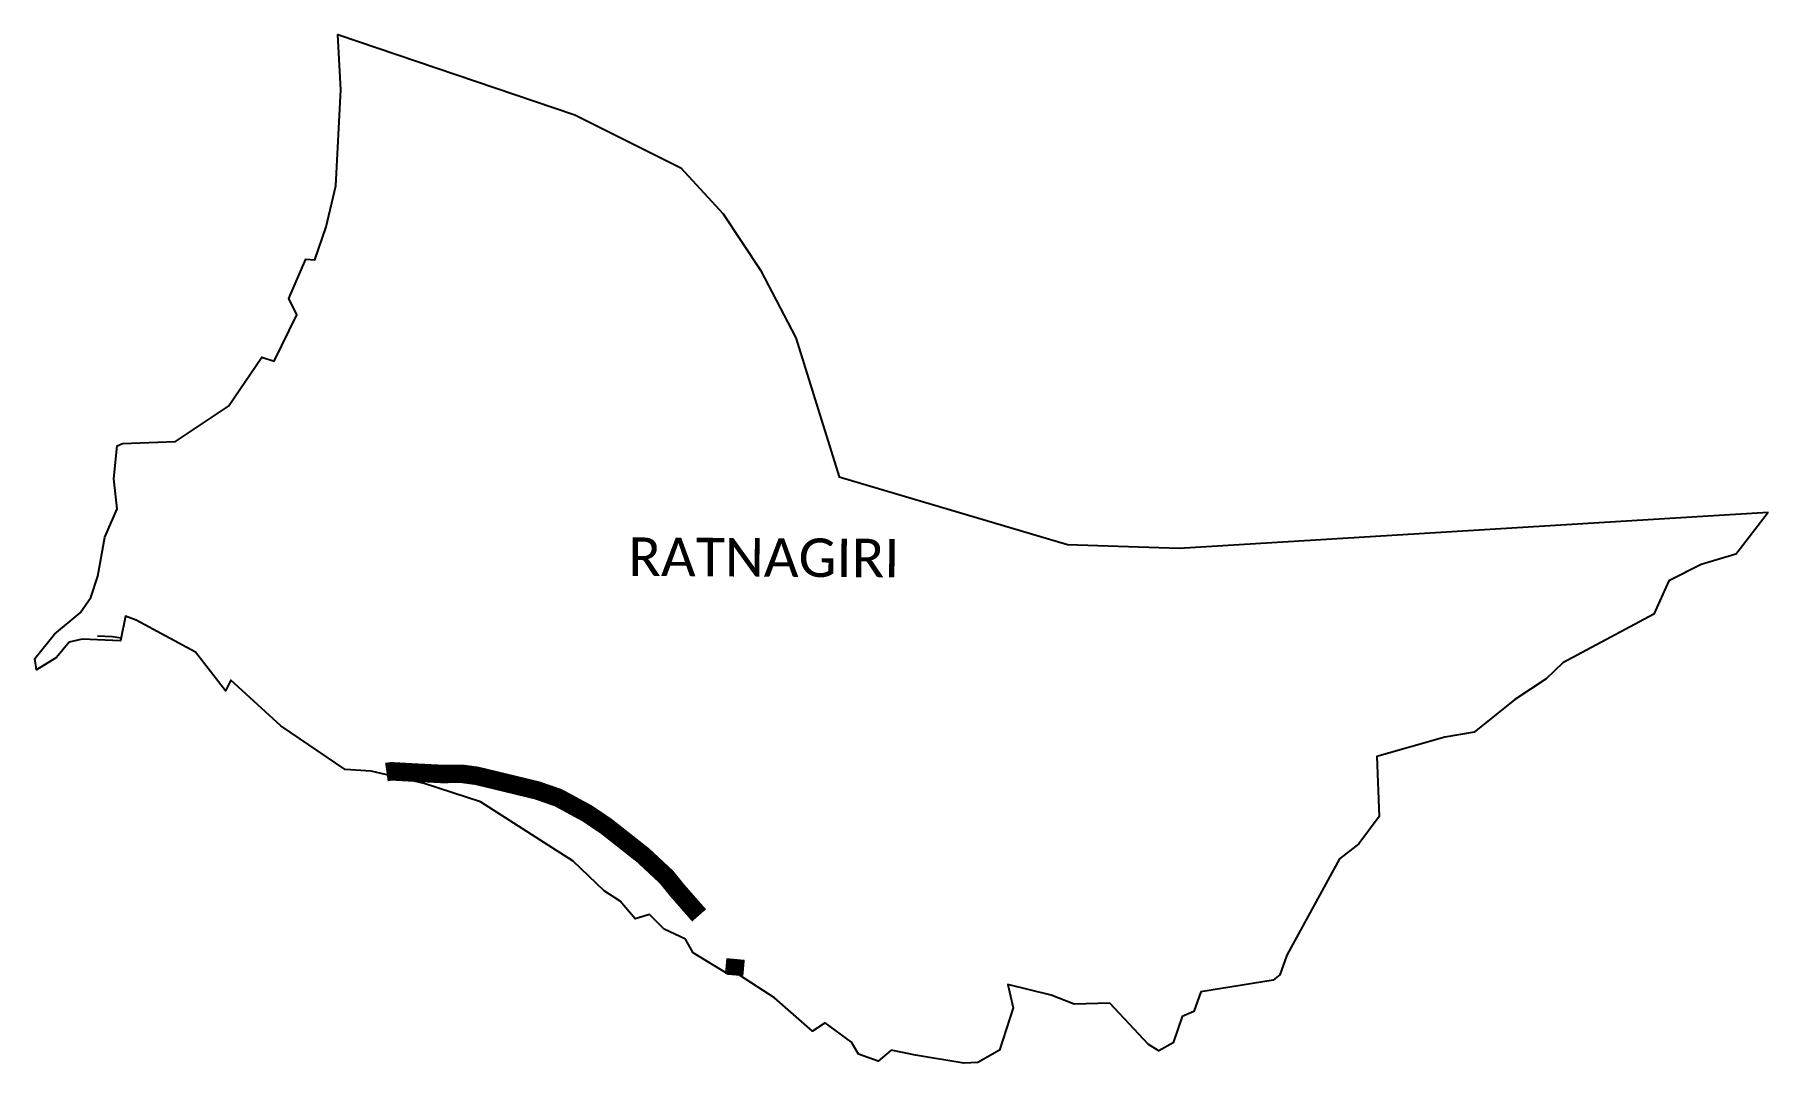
# Model space of a CAD drawing. Header units: metres. Extents: x 316591 to 321268, y 1878408 to 1881184.
import ezdxf

# ---------------------------------------------------------------- set-up
doc = ezdxf.new("R2010")
doc.units = ezdxf.units.M
for name, color, linetype in [('UNPROTECTED', 130, 'Continuous'), ('UNPROTECTED DUE TO CREEK', 150, 'Continuous'), ('village', 3, 'Continuous'), ('VILLAGE NAME', 250, 'Continuous')]:
    doc.layers.add(name, color=color, linetype=linetype)
doc.styles.get("Standard").update_dxf_attribs({"font": 'simplex.shx'})

msp = doc.modelspace()

# ---------------------------------------------------------------- linework, layer by layer
at = {"color": 3, "flags": 128}
msp.add_lwpolyline([(321180.5, 1879782.2), (321268.2, 1879896)], dxfattribs=at)
at = {"layer": 'UNPROTECTED', "flags": 128}
msp.add_lwpolyline([(316760.6, 1879561.9), (316800.6, 1879560.1), (316824.1, 1879556.1)], dxfattribs=at)
msp.add_lwpolyline([(317539.9, 1879194.3, 50, 50, 0), (317554, 1879196.3, 50, 50, 0), (317611.1, 1879193.1, 50, 50, 0), (317688.2, 1879189.2, 50, 50, 0), (317744, 1879189.5, 50, 50, 0), (317783.8, 1879184.1, 50, 50, 0), (317857.3, 1879166.4, 50, 50, 0), (317947.1, 1879144.6, 50, 50, 0), (318003.5, 1879125, 50, 50, 0), (318081.5, 1879082.7, 50, 50, 0), (318133.4, 1879047.7, 50, 50, 0), (318232.7, 1878969.3, 50, 50, 0), (318295.3, 1878911, 50, 50, 0), (318325.7, 1878873.4, 50, 50, 0), (318327.5, 1878871.4, 50, 50, 0), (318383.6, 1878807.4, 0, 0, 0)], format="xyseb", dxfattribs=at)
at = {"layer": 'UNPROTECTED DUE TO CREEK', "const_width": 50, "flags": 128}
msp.add_lwpolyline([(318478.1, 1878647.1), (318482, 1878689.7)], dxfattribs=at)
at = {"layer": 'village', "color": 3}
msp.add_polyline3d([(321180.5, 1879782.2, 0), (321086.9, 1879754, 0), (321000.1, 1879710.1, 0), (320959.6, 1879620.7, 0), (320714, 1879489.4, 0), (320668.9, 1879445.9, 0), (320584.1, 1879390.5, 0), (320474.6, 1879302.3, 0), (320395.8, 1879288.4, 0), (320211.7, 1879236.2, 0), (320218.7, 1879074.5, 0), (320163.8, 1879000.3, 0), (320110.9, 1878959.8, 0), (319969.2, 1878699.7, 0), (319950.4, 1878646.7, 0), (319932.7, 1878632.2, 0), (319737.2, 1878601.4, 0), (319718.7, 1878547.7, 0), (319686.6, 1878534.7, 0), (319662.1, 1878463.3, 0), (319624.3, 1878442.3, 0), (319595.9, 1878459.4, 0), (319491.9, 1878571, 0), (319395.8, 1878567.7, 0), (319333.8, 1878592.5, 0), (319216.1, 1878620.6, 0), (319230.8, 1878558.2, 0), (319194.1, 1878444.1, 0), (319135.2, 1878410.6, 0), (319097.8, 1878408.2, 0), (318967.2, 1878429.9, 0), (318901.5, 1878443.5, 0), (318866.8, 1878414.3, 0), (318813.2, 1878433.2, 0), (318794.6, 1878465.7, 0), (318723.7, 1878517.1, 0), (318689.7, 1878495.3, 0), (318587.1, 1878585.1, 0), (318492.1, 1878645.8, 0), (318462.2, 1878648.6, 0), (318367.7, 1878706.4, 0), (318347.1, 1878743.5, 0), (318289.4, 1878770.4, 0), (318249.6, 1878810.1, 0), (318211.5, 1878798.1, 0), (318170.2, 1878845.5, 0), (318127.7, 1878874.1, 0), (318043.4, 1878954.1, 0), (317793.4, 1879113.9, 0), (317641.5, 1879163.7, 0), (317499.2, 1879196.8, 0), (317428.7, 1879201.6, 0), (317254.7, 1879318.6, 0), (317120.4, 1879442.1, 0), (317105.4, 1879413.2, 0), (317025.3, 1879517.8, 0), (316865, 1879604.6, 0), (316836.4, 1879614.6, 0), (316822.4, 1879548.1, 0), (316719.5, 1879553.1, 0), (316683.8, 1879544.7, 0), (316649.6, 1879503.9, 0), (316596.2, 1879470.1, 0), (316591, 1879500.8, 0), (316644.6, 1879566.3, 0), (316714.1, 1879624.4, 0), (316742.5, 1879665.2, 0), (316761.4, 1879723.3, 0), (316780.6, 1879828.1, 0), (316813.3, 1879904.3, 0), (316804.6, 1879985.9, 0), (316813.9, 1880074.8, 0), (316827.5, 1880080.9, 0), (316970.5, 1880086, 0), (317114.2, 1880181.8, 0), (317204, 1880314.3, 0), (317236.7, 1880303.3, 0), (317298.6, 1880428.2, 0), (317276.4, 1880472, 0), (317322.9, 1880578.9, 0), (317347, 1880576.4, 0), (317377.8, 1880665.9, 0), (317403.9, 1880776.8, 0), (317417.3, 1881035.6, 0), (317408.9, 1881184.4, 0), (318048.7, 1880968.1, 0), (318334.5, 1880825.1, 0), (318448.2, 1880700.4, 0), (318548.8, 1880549.1, 0), (318644.7, 1880366, 0), (318761, 1879990.7, 0), (319377.4, 1879808, 0), (319678.6, 1879798.2, 0), (321268.2, 1879896, 0)], dxfattribs=at)

# ---------------------------------------------------------------- texts
at = {"layer": 'VILLAGE NAME', "insert": (318192.9, 1879827.7), "char_height": 104.042, "attachment_point": 1, "rotation": 359.6762}
msp.add_mtext_dynamic_manual_height_columns('{\\fCalibri|b0|i0|c0|p34;RATNAGIRI}', width=108.17, gutter_width=520.2, heights=[0], dxfattribs=at)

doc.saveas('drawing.dxf')
